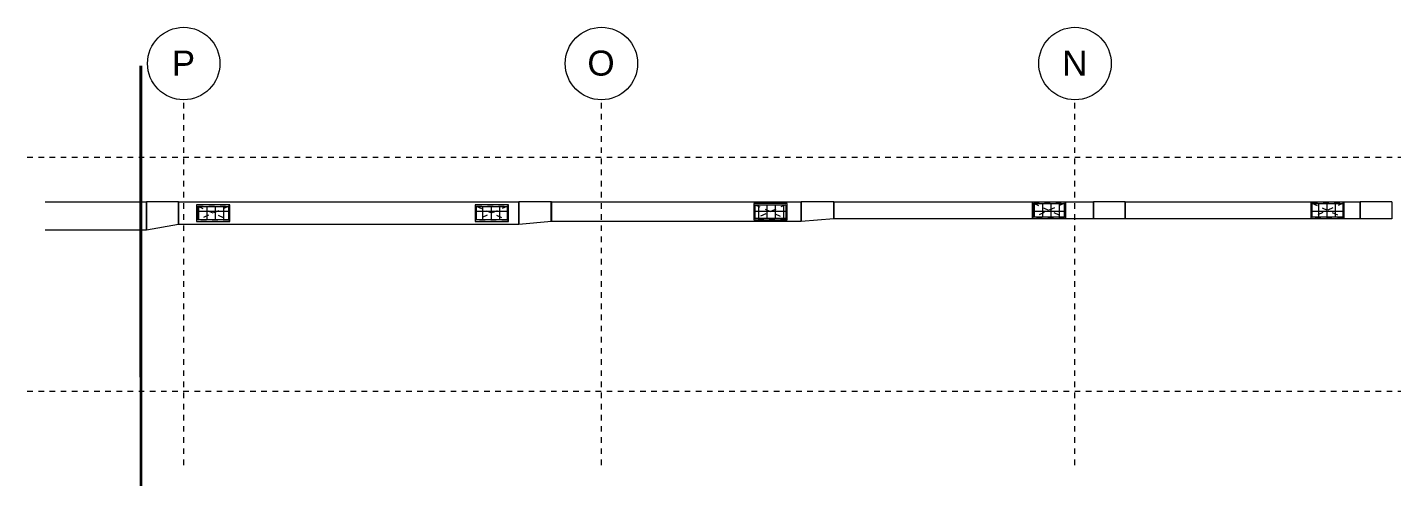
# Model space of a CAD drawing. Header units: metres. Extents: x 63 to 378, y -27 to 78.
# Drawn here: x 266.18 to 290.67, y -1.69 to 6.53 of the extents above; entities that cross this region are included whole.
import ezdxf

# ---------------------------------------------------------------- set-up
doc = ezdxf.new("R2010")
doc.units = ezdxf.units.M
for name, pattern in [('Centre', [0.03175, 0.00635, -0.004763, 0.015875, -0.004763]), ('Grid Line', [0.022225, 0.0127, -0.003175, 0.003175, -0.003175]), ('HIDDEN JT', [0.0016, 0.001, -0.0006]), ('IMPORT-CENTER _5_', [0.7, 0.3, -0.2, 0, -0.2]), ('IMPORT-DASHED2 _4_', [9.525, 6.35, -3.175])]:
    doc.linetypes.add(name, pattern=pattern)
for name, color, linetype, lineweight, true_color in [('A-columnas', 7, 'Continuous', 9, 0xff7fff), ('AREA CIRCULACION', 7, 'Continuous', 9, 0xcccccc), ('AREA PARQUEO', 7, 'Continuous', 9, 0xcccccc), ('Cuadricula', 7, 'Continuous', 18, 0xcccccc), ('EJE-ESTRUCTURA', 7, 'IMPORT-CENTER _5_', 9, 0xcccccc), ('Estructura', 7, 'Continuous', 35, 0xff7fff), ('F-1', 7, 'Continuous', 9, 0xcccccc), ('F-2', 7, 'Continuous', 9, 0xcccccc), ('JCA_COTAS', 7, 'Continuous', 9, 0xcccccc), ('LINEA-1', 7, 'Continuous', 9, 0xcccccc), ('M-HVAC-CDFF', 8, 'Continuous', 18, 0x414141), ('Muro', 7, 'Continuous', 35, 0x656565), ('perfil', 7, 'Continuous', 9, 0xcccccc), ('PROYECCION', 7, 'IMPORT-DASHED2 _4_', 9, 0xcccccc), ('SEC LON-18 04 24_dwg', 7, 'Continuous', 9, 0x767676)]:
    doc.layers.add(name, color=color, linetype=linetype, lineweight=lineweight, true_color=true_color)
for name, color, linetype, lineweight in [('A-DETL', 7, 'HIDDEN JT', 9), ('A-FLOR-LEVL', 7, 'Continuous', 9), ('M-HVAC-DUCT', 7, 'Continuous', 18), ('S-GRID', 7, 'Continuous', 9), ('S-GRID-IDEN', 7, 'Continuous', 9)]:
    doc.layers.add(name, color=color, linetype=linetype, lineweight=lineweight)
doc.styles.add('Arial_2', font='arial.ttf', dxfattribs={"height": 0.45})
pattern_1 = [(0, (-55.042, 4.13), (0, 0.15), []), (90, (-55.042, 4.13), (-0.15, 9e-18), [])]

# ---------------------------------------------------------------- blocks, each defined once
blk = doc.blocks.new('M_Rectangular Transition - Angle - 15 LAM-2740725-SEC 4')
at = {"layer": 'M-HVAC-DUCT', "color": 5, "true_color": 0x0000ff}
for p, q in [((-49.817, 3.398), (-50.386, 3.398)), ((-50.386, 3.093), (-50.386, 3.398)), ((-49.817, 3.398), (-49.817, 3.093)), ((-49.817, 3.093), (-50.386, 3.093))]:
    blk.add_line(p, q, dxfattribs=at)
blk = doc.blocks.new('M_Rectangular Transition - Angle - 15 LAM-2740726-SEC 4')
at = {"layer": 'M-HVAC-DUCT', "color": 5, "true_color": 0x0000ff}
for p, q in [((-54.599, 3.398), (-55.168, 3.398)), ((-55.168, 3.093), (-55.168, 3.398)), ((-54.599, 3.398), (-54.599, 3.093)), ((-54.599, 3.093), (-55.168, 3.093))]:
    blk.add_line(p, q, dxfattribs=at)
blk = doc.blocks.new('M_Rectangular Transition - Angle - 5 LAM-2740737-SEC 4')
at = {"layer": 'M-HVAC-DUCT', "color": 5, "true_color": 0x0000ff}
for p, q in [((-59.833, 3.398), (-60.414, 3.398)), ((-60.414, 3.043), (-60.414, 3.398)), ((-59.833, 3.398), (-59.833, 3.093)), ((-59.833, 3.093), (-60.414, 3.043))]:
    blk.add_line(p, q, dxfattribs=at)
blk = doc.blocks.new('M_Rectangular Transition - Angle - 5 LAM-2740738-SEC 4')
at = {"layer": 'M-HVAC-DUCT', "color": 5, "true_color": 0x0000ff}
for p, q in [((-64.901, 3.398), (-65.482, 3.398)), ((-65.482, 2.992), (-65.482, 3.398)), ((-64.901, 3.398), (-64.901, 3.043)), ((-64.901, 3.043), (-65.482, 2.992))]:
    blk.add_line(p, q, dxfattribs=at)
blk = doc.blocks.new('M_Rectangular Transition - Angle - 10 LAMINA-2740711-SEC 4')
at = {"layer": 'M-HVAC-DUCT', "color": 5, "true_color": 0x0000ff}
for p, q in [((-71.591, 3.398), (-72.167, 3.398)), ((-72.167, 2.89), (-72.167, 3.398)), ((-71.591, 3.398), (-71.591, 2.992)), ((-71.591, 2.992), (-72.167, 2.89))]:
    blk.add_line(p, q, dxfattribs=at)
blk = doc.blocks.new('SEC LON-18 04 24_dwg__ArchTick-2117412-SEC 4')
at = {"layer": 'AREA CIRCULACION', "color": 7, "true_color": 0xeeeeee}
blk.add_line((-72.272, 1.071), (-72.272, 0.946), dxfattribs=at)
blk = doc.blocks.new('SEC LON-18 04 24_dwg_ae-15-2117413-SEC 4')
at = {"layer": 'F-2', "color": 7, "true_color": 0xeeeeee}
for p, q in [((-72.272, 5.836), (-72.272, 5.707)), ((-72.272, 5.295), (-72.272, 5.357)), ((-72.272, 4.627), (-72.272, 4.8)), ((-72.272, 3.848), (-72.272, 3.961))]:
    blk.add_line(p, q, dxfattribs=at)
at = {"layer": 'F-2', "color": 7, "true_color": 0xeeeeee, "flags": 128}
for points in [[(-72.272, 5.253), (-72.272, 5.412), (-72.272, 5.775), (-72.272, 5.797), (-72.272, 5.836)], [(-72.272, 5.707), (-72.272, 5.616), (-72.272, 5.639), (-72.272, 5.593), (-72.272, 5.503), (-72.272, 5.571)], [(-72.272, 5.571), (-72.272, 5.367), (-72.272, 5.299), (-72.272, 4.981), (-72.272, 4.8), (-72.272, 4.822), (-72.272, 4.596), (-72.272, 4.46), (-72.272, 4.392)], [(-72.272, 5.357), (-72.272, 5.388), (-72.272, 5.373), (-72.272, 5.481), (-72.272, 5.466), (-72.272, 5.45), (-72.272, 5.435), (-72.272, 5.357), (-72.272, 5.295), (-72.272, 5.326), (-72.272, 5.202), (-72.272, 5.171), (-72.272, 5.155), (-72.272, 5.202), (-72.272, 5.311), (-72.272, 5.249), (-72.272, 5.171)], [(-72.272, 5.311), (-72.272, 5.28), (-72.272, 5.357), (-72.272, 5.388), (-72.272, 5.295)], [(-72.272, 4.876), (-72.272, 4.798), (-72.272, 4.69), (-72.272, 4.628), (-72.272, 4.503), (-72.272, 4.519), (-72.272, 4.705), (-72.272, 4.628), (-72.272, 4.612), (-72.272, 4.783), (-72.272, 4.923), (-72.272, 4.985), (-72.272, 4.86), (-72.272, 4.985), (-72.272, 5.155), (-72.272, 5.217), (-72.272, 5.202), (-72.272, 5.311)], [(-72.272, 5.14), (-72.272, 5.186), (-72.272, 5.233), (-72.272, 5.295)], [(-72.272, 5.28), (-72.272, 5.217), (-72.272, 5.171), (-72.272, 5.109), (-72.272, 5.078), (-72.272, 4.969)], [(-72.272, 5.072), (-72.272, 5.027), (-72.272, 4.913), (-72.272, 4.936), (-72.272, 5.095), (-72.272, 5.185), (-72.272, 5.072), (-72.272, 5.117), (-72.272, 5.253)], [(-72.272, 5.217), (-72.272, 5.171), (-72.272, 5.14)], [(-72.272, 4.954), (-72.272, 5.093), (-72.272, 5.186)], [(-72.272, 5.161), (-72.272, 5.071), (-72.272, 5.181)], [(-72.272, 1.29), (-72.272, 1.837), (-72.272, 2.02), (-72.272, 2.189), (-72.272, 2.372), (-72.272, 2.528), (-72.272, 2.75), (-72.272, 3.076), (-72.272, 3.232), (-72.272, 3.311), (-72.272, 3.337), (-72.272, 3.61), (-72.272, 3.636), (-72.272, 3.91), (-72.272, 4.223), (-72.272, 4.432), (-72.272, 4.575), (-72.272, 4.901), (-72.272, 5.173)], [(-72.272, 5.171), (-72.272, 5.124), (-72.272, 5.016)], [(-72.272, 5.072), (-72.272, 4.927), (-72.272, 4.81), (-72.272, 4.666), (-72.272, 4.484), (-72.272, 4.471), (-72.272, 4.549), (-72.272, 4.644), (-72.272, 4.797), (-72.272, 4.953), (-72.272, 5.084), (-72.272, 5.153)], [(-72.272, 4.959), (-72.272, 4.913), (-72.272, 4.891), (-72.272, 4.981), (-72.272, 5.004), (-72.272, 5.072)], [(-72.272, 5.072), (-72.272, 4.953), (-72.272, 4.901)], [(-72.272, 5.016), (-72.272, 4.907), (-72.272, 4.876)], [(-72.272, 4.8), (-72.272, 4.891), (-72.272, 4.913), (-72.272, 4.8), (-72.272, 4.709), (-72.272, 4.822), (-72.272, 5.004), (-72.272, 4.891), (-72.272, 4.959), (-72.272, 4.913), (-72.272, 4.822), (-72.272, 4.868), (-72.272, 4.959)], [(-72.272, 4.901), (-72.272, 4.94), (-72.272, 4.976)], [(-72.272, 4.041), (-72.272, 4.106), (-72.272, 4.171), (-72.272, 4.249), (-72.272, 4.406), (-72.272, 4.588), (-72.272, 4.81), (-72.272, 4.966)], [(-72.272, 4.936), (-72.272, 4.81), (-72.272, 4.653), (-72.272, 4.51), (-72.272, 4.314), (-72.272, 4.171), (-72.272, 4.08), (-72.272, 4.041)], [(-72.272, 4.917), (-72.272, 4.823), (-72.272, 4.719), (-72.272, 4.653), (-72.272, 4.64)], [(-72.272, 4.91), (-72.272, 4.745), (-72.272, 4.601), (-72.272, 4.432), (-72.272, 4.158), (-72.272, 3.858), (-72.272, 3.676), (-72.272, 3.558), (-72.272, 3.519), (-72.272, 3.545), (-72.272, 3.584), (-72.272, 3.715), (-72.272, 3.832), (-72.272, 3.884), (-72.272, 4.015), (-72.272, 4.171), (-72.272, 4.38), (-72.272, 4.523), (-72.272, 4.747)], [(-72.272, 4.902), (-72.272, 4.732), (-72.272, 4.627)], [(-72.272, 3.961), (-72.272, 4.006), (-72.272, 4.097), (-72.272, 4.188), (-72.272, 4.256), (-72.272, 4.233), (-72.272, 4.12), (-72.272, 4.165), (-72.272, 4.21), (-72.272, 4.165), (-72.272, 4.074), (-72.272, 4.052), (-72.272, 4.12), (-72.272, 4.346), (-72.272, 4.46), (-72.272, 4.528), (-72.272, 4.754), (-72.272, 4.8)], [(-72.272, 4.8), (-72.272, 4.666), (-72.272, 4.653), (-72.272, 4.445), (-72.272, 4.262), (-72.272, 4.041), (-72.272, 3.832), (-72.272, 3.663), (-72.272, 3.584), (-72.272, 3.35)], [(-72.272, 4.64), (-72.272, 4.666), (-72.272, 4.732), (-72.272, 4.764)], [(-72.272, 4.392), (-72.272, 4.46), (-72.272, 4.641), (-72.272, 4.664), (-72.272, 4.528), (-72.272, 4.392), (-72.272, 4.346), (-72.272, 4.278), (-72.272, 4.165), (-72.272, 3.916), (-72.272, 3.802), (-72.272, 3.711), (-72.272, 3.848), (-72.272, 3.779)], [(-72.272, 3.962), (-72.272, 4.028), (-72.272, 4.239)], [(-72.272, 4.226), (-72.272, 4.067), (-72.272, 3.923), (-72.272, 3.858), (-72.272, 3.806), (-72.272, 3.767), (-72.272, 3.676), (-72.272, 3.689), (-72.272, 3.702), (-72.272, 3.741), (-72.272, 3.961)], [(-72.272, 4.159), (-72.272, 4.041), (-72.272, 3.962)], [(-72.272, 3.35), (-72.272, 3.428), (-72.272, 3.454), (-72.272, 3.545), (-72.272, 3.623), (-72.272, 3.715), (-72.272, 3.793), (-72.272, 3.923), (-72.272, 4.067), (-72.272, 4.13)], [(-72.272, 3.961), (-72.272, 3.819), (-72.272, 3.754), (-72.272, 3.741)], [(-72.272, 3.779), (-72.272, 3.711), (-72.272, 3.848), (-72.272, 3.734), (-72.272, 3.848)], [(-72.272, 1.29), (-72.272, 1.577), (-72.272, 1.707), (-72.272, 1.929), (-72.272, 2.476), (-72.272, 2.685), (-72.272, 2.972), (-72.272, 3.128), (-72.272, 3.206), (-72.272, 3.324), (-72.272, 3.584), (-72.272, 3.649), (-72.272, 3.689), (-72.272, 3.848)], [(-72.272, 3.741), (-72.272, 3.793), (-72.272, 3.848)]]:
    blk.add_lwpolyline(points, dxfattribs=at)
blk = doc.blocks.new('SEC LON-18 04 24_dwg_R21-2117409-SEC 4')
at = {"layer": 'F-1', "color": 7, "true_color": 0xeeeeee}
for p, q in [((-72.272, 2.125), (-72.272, 2.385)), ((-72.272, 2.105), (-72.272, 2.145)), ((-72.272, 2.077), (-72.272, 2.105)), ((-72.272, 2.105), (-72.272, 1.615)), ((-72.272, 2.073), (-72.272, 2.079)), ((-72.272, 2.078), (-72.272, 2.079)), ((-72.272, 2.035), (-72.272, 2.073)), ((-72.272, 2.055), (-72.272, 2.073)), ((-72.272, 1.595), (-72.272, 2.065)), ((-72.272, 2.04), (-72.272, 2.064)), ((-72.272, 2.055), (-72.272, 2.064)), ((-72.272, 2.045), (-72.272, 2.055)), ((-72.272, 2.048), (-72.272, 2.055)), ((-72.272, 1.783), (-72.272, 2.048)), ((-72.272, 1.754), (-72.272, 2.045)), ((-72.272, 2.04), (-72.272, 1.661)), ((-72.272, 2.035), (-72.272, 1.646)), ((-72.272, 1.772), (-72.272, 1.785)), ((-72.272, 1.785), (-72.272, 1.785)), ((-72.272, 1.605), (-72.272, 1.785)), ((-72.272, 1.785), (-72.272, 1.625)), ((-72.272, 1.779), (-72.272, 1.785)), ((-72.272, 1.735), (-72.272, 1.785)), ((-72.272, 1.785), (-72.272, 1.745)), ((-72.272, 1.782), (-72.272, 1.627)), ((-72.272, 1.76), (-72.272, 1.779)), ((-72.272, 1.776), (-72.272, 1.627)), ((-72.272, 1.773), (-72.272, 1.764)), ((-72.272, 1.594), (-72.272, 1.77)), ((-72.272, 1.765), (-72.272, 1.755)), ((-72.272, 1.761), (-72.272, 1.764)), ((-72.272, 1.627), (-72.272, 1.761)), ((-72.272, 1.732), (-72.272, 1.754)), ((-72.272, 1.719), (-72.272, 1.747)), ((-72.272, 1.652), (-72.272, 1.732)), ((-72.272, 1.055), (-72.272, 1.725)), ((-72.272, 1.716), (-72.272, 1.721)), ((-72.272, 1.693), (-72.272, 1.716)), ((-72.272, 1.615), (-72.272, 1.695)), ((-72.272, 1.655), (-72.272, 1.693)), ((-72.272, 1.655), (-72.272, 1.677)), ((-72.272, 1.625), (-72.272, 1.661)), ((-72.272, 1.635), (-72.272, 1.656)), ((-72.272, 1.625), (-72.272, 1.655)), ((-72.272, 1.655), (-72.272, 1.525)), ((-72.272, 1.625), (-72.272, 1.652)), ((-72.272, 1.625), (-72.272, 1.646)), ((-72.272, 1.625), (-72.272, 1.625)), ((-72.272, 1.598), (-72.272, 1.615)), ((-72.272, 1.065), (-72.272, 1.615)), ((-72.272, 1.615), (-72.272, 1.615)), ((-72.272, 1.515), (-72.272, 1.615)), ((-72.272, 1.59), (-72.272, 1.599)), ((-72.272, 1.325), (-72.272, 1.595)), ((-72.272, 1.499), (-72.272, 1.529)), ((-72.272, 1.485), (-72.272, 1.525)), ((-72.272, 1.525), (-72.272, 1.405)), ((-72.272, 1.465), (-72.272, 1.325)), ((-72.272, 1.355), (-72.272, 1.416)), ((-72.272, 1.405), (-72.272, 1.365)), ((-72.272, 1.355), (-72.272, 1.405)), ((-72.272, 1.325), (-72.272, 1.391)), ((-72.272, 1.025), (-72.272, 1.375)), ((-72.272, 1.025), (-72.272, 1.322)), ((-72.272, 0.727), (-72.272, 1.322)), ((-72.272, 1.025), (-72.272, 1.322)), ((-72.272, 0.727), (-72.272, 1.322)), ((-72.272, 1.024), (-72.272, 1.315)), ((-72.272, 1.265), (-72.272, 1.295)), ((-72.272, 1.025), (-72.272, 1.265)), ((-72.272, 1.265), (-72.272, 1.265)), ((-72.272, 1.265), (-72.272, 1.23)), ((-72.272, 1.205), (-72.272, 1.23)), ((-72.272, 0.844), (-72.272, 1.205)), ((-72.272, 1.165), (-72.272, 1.205)), ((-72.272, 0.844), (-72.272, 1.205)), ((-72.272, 1.145), (-72.272, 1.165)), ((-72.272, 0.925), (-72.272, 1.125)), ((-72.272, 0.925), (-72.272, 1.125)), ((-72.272, 1.055), (-72.272, 1.055)), ((-72.272, 0.727), (-72.272, 1.025)), ((-72.272, 1.025), (-72.272, 0.965)), ((-72.272, 0.727), (-72.272, 1.025)), ((-72.272, 0.988), (-72.272, 1.015)), ((-72.272, 1.015), (-72.272, 0.925)), ((-72.272, 0.958), (-72.272, 0.988)), ((-72.272, 0.905), (-72.272, 0.965)), ((-72.272, 0.925), (-72.272, 0.958)), ((-72.272, 0.925), (-72.272, 0.925))]:
    blk.add_line(p, q, dxfattribs=at)
at = {"layer": 'F-1', "color": 7, "true_color": 0xeeeeee, "flags": 128}
for points in [[(-72.272, 1.745), (-72.272, 2.075), (-72.272, 2.125)], [(-72.272, 2.105), (-72.272, 2.075), (-72.272, 2.055), (-72.272, 2.075), (-72.272, 2.065)], [(-72.272, 2.075), (-72.272, 2.065), (-72.272, 1.725), (-72.272, 1.677)], [(-72.272, 1.725), (-72.272, 2.055), (-72.272, 2.075)], [(-72.272, 2.073), (-72.272, 1.725), (-72.272, 1.735)], [(-72.272, 1.705), (-72.272, 1.725), (-72.272, 2.045), (-72.272, 2.065)], [(-72.272, 1.76), (-72.272, 1.655), (-72.272, 1.625), (-72.272, 1.593)], [(-72.272, 1.55), (-72.272, 1.745), (-72.272, 1.735), (-72.272, 1.685), (-72.272, 1.529)], [(-72.272, 1.735), (-72.272, 1.705), (-72.272, 1.555), (-72.272, 1.325), (-72.272, 1.355)], [(-72.272, 1.656), (-72.272, 1.695), (-72.272, 1.725)], [(-72.272, 1.635), (-72.272, 1.525), (-72.272, 1.395), (-72.272, 1.365)], [(-72.272, 1.599), (-72.272, 1.605), (-72.272, 1.625)], [(-72.272, 1.598), (-72.272, 1.595), (-72.272, 1.525), (-72.272, 1.405)], [(-72.272, 1.499), (-72.272, 1.485), (-72.272, 1.355)], [(-72.272, 1.355), (-72.272, 1.355), (-72.272, 1.325)], [(-72.272, 1.325), (-72.272, 1.325), (-72.272, 1.265), (-72.272, 1.125)], [(-72.272, 1.325), (-72.272, 1.325), (-72.272, 1.305), (-72.272, 1.295)], [(-72.272, 1.145), (-72.272, 1.115), (-72.272, 1.015)], [(-72.272, 0.925), (-72.272, 1.025), (-72.272, 1.055), (-72.272, 1.145)], [(-72.272, 1.015), (-72.272, 1.035), (-72.272, 1.015), (-72.272, 1.035), (-72.272, 1.045), (-72.272, 1.075), (-72.272, 1.135), (-72.272, 1.075)], [(-72.272, 1.045), (-72.272, 0.965), (-72.272, 1.005), (-72.272, 1.075)], [(-72.272, 1.045), (-72.272, 1.015), (-72.272, 0.925)], [(-72.272, 0.895), (-72.272, 0.925), (-72.272, 1.025)], [(-72.272, 1.025), (-72.272, 1.025), (-72.272, 0.895), (-72.272, 0.895)]]:
    blk.add_lwpolyline(points, dxfattribs=at)
blk = doc.blocks.new('SEC LON-18 04 24_dwg_R21-2117408-SEC 4')
at = {"layer": 'F-1', "color": 7, "true_color": 0xeeeeee}
for p, q in [((-72.272, 2.146), (-72.272, 2.406)), ((-72.272, 2.166), (-72.272, 2.126)), ((-72.272, 2.126), (-72.272, 2.097)), ((-72.272, 2.126), (-72.272, 1.636)), ((-72.272, 2.1), (-72.272, 2.094)), ((-72.272, 2.1), (-72.272, 2.099)), ((-72.272, 2.094), (-72.272, 2.056)), ((-72.272, 2.076), (-72.272, 2.094)), ((-72.272, 2.086), (-72.272, 1.616)), ((-72.272, 2.085), (-72.272, 2.061)), ((-72.272, 2.076), (-72.272, 2.085)), ((-72.272, 2.076), (-72.272, 2.066)), ((-72.272, 2.076), (-72.272, 2.069)), ((-72.272, 1.804), (-72.272, 2.069)), ((-72.272, 1.775), (-72.272, 2.066)), ((-72.272, 2.061), (-72.272, 1.682)), ((-72.272, 2.056), (-72.272, 1.667)), ((-72.272, 1.806), (-72.272, 1.793)), ((-72.272, 1.806), (-72.272, 1.806)), ((-72.272, 1.626), (-72.272, 1.806)), ((-72.272, 1.806), (-72.272, 1.646)), ((-72.272, 1.8), (-72.272, 1.806)), ((-72.272, 1.756), (-72.272, 1.806)), ((-72.272, 1.806), (-72.272, 1.766)), ((-72.272, 1.803), (-72.272, 1.647)), ((-72.272, 1.8), (-72.272, 1.781)), ((-72.272, 1.797), (-72.272, 1.647)), ((-72.272, 1.794), (-72.272, 1.785)), ((-72.272, 1.615), (-72.272, 1.791)), ((-72.272, 1.786), (-72.272, 1.776)), ((-72.272, 1.785), (-72.272, 1.781)), ((-72.272, 1.647), (-72.272, 1.781)), ((-72.272, 1.775), (-72.272, 1.753)), ((-72.272, 1.74), (-72.272, 1.768)), ((-72.272, 1.673), (-72.272, 1.753)), ((-72.272, 1.746), (-72.272, 1.076)), ((-72.272, 1.737), (-72.272, 1.742)), ((-72.272, 1.737), (-72.272, 1.714)), ((-72.272, 1.636), (-72.272, 1.716)), ((-72.272, 1.676), (-72.272, 1.714)), ((-72.272, 1.698), (-72.272, 1.676)), ((-72.272, 1.682), (-72.272, 1.646)), ((-72.272, 1.677), (-72.272, 1.656)), ((-72.272, 1.676), (-72.272, 1.646)), ((-72.272, 1.676), (-72.272, 1.546)), ((-72.272, 1.673), (-72.272, 1.646)), ((-72.272, 1.667), (-72.272, 1.646)), ((-72.272, 1.646), (-72.272, 1.646)), ((-72.272, 1.636), (-72.272, 1.619)), ((-72.272, 1.636), (-72.272, 1.086)), ((-72.272, 1.636), (-72.272, 1.636)), ((-72.272, 1.536), (-72.272, 1.636)), ((-72.272, 1.62), (-72.272, 1.611)), ((-72.272, 1.346), (-72.272, 1.616)), ((-72.272, 1.55), (-72.272, 1.52)), ((-72.272, 1.506), (-72.272, 1.546)), ((-72.272, 1.546), (-72.272, 1.426)), ((-72.272, 1.486), (-72.272, 1.346)), ((-72.272, 1.437), (-72.272, 1.376)), ((-72.272, 1.426), (-72.272, 1.386)), ((-72.272, 1.376), (-72.272, 1.426)), ((-72.272, 1.412), (-72.272, 1.346)), ((-72.272, 1.396), (-72.272, 1.046)), ((-72.272, 1.343), (-72.272, 1.046)), ((-72.272, 1.343), (-72.272, 0.748)), ((-72.272, 1.343), (-72.272, 1.046)), ((-72.272, 1.343), (-72.272, 0.748)), ((-72.272, 1.336), (-72.272, 1.045)), ((-72.272, 1.316), (-72.272, 1.286)), ((-72.272, 1.286), (-72.272, 1.046)), ((-72.272, 1.286), (-72.272, 1.286)), ((-72.272, 1.286), (-72.272, 1.251)), ((-72.272, 1.251), (-72.272, 1.226)), ((-72.272, 1.226), (-72.272, 0.865)), ((-72.272, 1.186), (-72.272, 1.226)), ((-72.272, 1.226), (-72.272, 0.865)), ((-72.272, 1.186), (-72.272, 1.166)), ((-72.272, 1.146), (-72.272, 0.946)), ((-72.272, 1.146), (-72.272, 0.946)), ((-72.272, 1.076), (-72.272, 1.076)), ((-72.272, 1.046), (-72.272, 0.748)), ((-72.272, 1.046), (-72.272, 0.986)), ((-72.272, 1.046), (-72.272, 0.748)), ((-72.272, 1.009), (-72.272, 1.036)), ((-72.272, 1.036), (-72.272, 0.946)), ((-72.272, 1.009), (-72.272, 0.979)), ((-72.272, 0.986), (-72.272, 0.925)), ((-72.272, 0.946), (-72.272, 0.979)), ((-72.272, 0.946), (-72.272, 0.946))]:
    blk.add_line(p, q, dxfattribs=at)
at = {"layer": 'F-1', "color": 7, "true_color": 0xeeeeee, "flags": 128}
for points in [[(-72.272, 1.766), (-72.272, 2.096), (-72.272, 2.146)], [(-72.272, 2.126), (-72.272, 2.096), (-72.272, 2.076), (-72.272, 2.096), (-72.272, 2.086)], [(-72.272, 2.096), (-72.272, 2.086), (-72.272, 1.746), (-72.272, 1.698)], [(-72.272, 1.746), (-72.272, 2.076), (-72.272, 2.096)], [(-72.272, 2.094), (-72.272, 1.746), (-72.272, 1.756)], [(-72.272, 1.726), (-72.272, 1.746), (-72.272, 2.066), (-72.272, 2.086)], [(-72.272, 1.781), (-72.272, 1.676), (-72.272, 1.646), (-72.272, 1.614)], [(-72.272, 1.57), (-72.272, 1.766), (-72.272, 1.756), (-72.272, 1.706), (-72.272, 1.55)], [(-72.272, 1.756), (-72.272, 1.726), (-72.272, 1.576), (-72.272, 1.346), (-72.272, 1.376)], [(-72.272, 1.677), (-72.272, 1.716), (-72.272, 1.746)], [(-72.272, 1.656), (-72.272, 1.546), (-72.272, 1.416), (-72.272, 1.386)], [(-72.272, 1.62), (-72.272, 1.626), (-72.272, 1.646)], [(-72.272, 1.619), (-72.272, 1.616), (-72.272, 1.546), (-72.272, 1.426)], [(-72.272, 1.52), (-72.272, 1.506), (-72.272, 1.376)], [(-72.272, 1.376), (-72.272, 1.376), (-72.272, 1.346)], [(-72.272, 1.346), (-72.272, 1.346), (-72.272, 1.286), (-72.272, 1.146)], [(-72.272, 1.346), (-72.272, 1.346), (-72.272, 1.326), (-72.272, 1.316)], [(-72.272, 1.166), (-72.272, 1.136), (-72.272, 1.036)], [(-72.272, 0.946), (-72.272, 1.046), (-72.272, 1.076), (-72.272, 1.166)], [(-72.272, 1.036), (-72.272, 1.056), (-72.272, 1.036), (-72.272, 1.056), (-72.272, 1.066), (-72.272, 1.096), (-72.272, 1.156), (-72.272, 1.096)], [(-72.272, 1.066), (-72.272, 0.986), (-72.272, 1.026), (-72.272, 1.096)], [(-72.272, 1.066), (-72.272, 1.036), (-72.272, 0.946)], [(-72.272, 0.916), (-72.272, 0.946), (-72.272, 1.046)], [(-72.272, 1.046), (-72.272, 1.046), (-72.272, 0.916), (-72.272, 0.916)]]:
    blk.add_lwpolyline(points, dxfattribs=at)
blk = doc.blocks.new('SEC LON-18 04 24_dwg_CARRO16-2117414-SEC 4')
at = {"layer": 'F-1', "color": 7, "true_color": 0xeeeeee}
for p, q in [((-72.272, 1.336), (-72.272, 1.189)), ((-72.272, 0.901), (-72.272, 0.9))]:
    blk.add_line(p, q, dxfattribs=at)
at = {"layer": 'F-1', "color": 7, "true_color": 0xeeeeee, "flags": 128}
for points in [[(-72.272, 0.989), (-72.272, 1.044), (-72.272, 1.119), (-72.272, 1.202), (-72.272, 1.273), (-72.272, 1.302), (-72.272, 1.328), (-72.272, 1.386), (-72.272, 1.419), (-72.272, 1.421), (-72.272, 1.458), (-72.272, 1.499), (-72.272, 1.508), (-72.272, 1.516), (-72.272, 1.585), (-72.272, 1.678), (-72.272, 1.772), (-72.272, 1.857), (-72.272, 1.932), (-72.272, 1.947), (-72.272, 1.967), (-72.272, 1.972), (-72.272, 1.979), (-72.272, 1.98), (-72.272, 1.984), (-72.272, 1.984), (-72.272, 1.984), (-72.272, 1.98), (-72.272, 1.979), (-72.272, 1.972), (-72.272, 1.967), (-72.272, 1.947), (-72.272, 1.932), (-72.272, 1.857), (-72.272, 1.772), (-72.272, 1.678), (-72.272, 1.585), (-72.272, 1.516), (-72.272, 1.508), (-72.272, 1.499), (-72.272, 1.458), (-72.272, 1.421), (-72.272, 1.419), (-72.272, 1.386), (-72.272, 1.328), (-72.272, 1.302), (-72.272, 1.273), (-72.272, 1.202), (-72.272, 1.119), (-72.272, 1.044), (-72.272, 0.989)], [(-72.272, 1.534), (-72.272, 1.604), (-72.272, 1.676), (-72.272, 1.752), (-72.272, 1.821), (-72.272, 1.876), (-72.272, 1.901), (-72.272, 1.908), (-72.272, 1.92), (-72.272, 1.919), (-72.272, 1.922), (-72.272, 1.927), (-72.272, 1.928), (-72.272, 1.927), (-72.272, 1.922), (-72.272, 1.919), (-72.272, 1.92), (-72.272, 1.908), (-72.272, 1.901), (-72.272, 1.876), (-72.272, 1.821), (-72.272, 1.752), (-72.272, 1.676), (-72.272, 1.604), (-72.272, 1.534)], [(-72.272, 1.508), (-72.272, 1.501), (-72.272, 1.494), (-72.272, 1.506), (-72.272, 1.507), (-72.272, 1.514), (-72.272, 1.518), (-72.272, 1.525), (-72.272, 1.531), (-72.272, 1.531), (-72.272, 1.531), (-72.272, 1.525), (-72.272, 1.518), (-72.272, 1.514), (-72.272, 1.507), (-72.272, 1.506), (-72.272, 1.494), (-72.272, 1.501), (-72.272, 1.508)], [(-72.272, 1.514), (-72.272, 1.461), (-72.272, 1.401), (-72.272, 1.376)], [(-72.272, 1.514), (-72.272, 1.461), (-72.272, 1.401), (-72.272, 1.376)], [(-72.272, 1.499), (-72.272, 1.444), (-72.272, 1.391), (-72.272, 1.372), (-72.272, 1.374), (-72.272, 1.377), (-72.272, 1.377), (-72.272, 1.38), (-72.272, 1.377), (-72.272, 1.377), (-72.272, 1.374), (-72.272, 1.372), (-72.272, 1.391), (-72.272, 1.444), (-72.272, 1.499)], [(-72.272, 1.417), (-72.272, 1.378), (-72.272, 1.347), (-72.272, 1.33)], [(-72.272, 1.417), (-72.272, 1.378), (-72.272, 1.347), (-72.272, 1.33)], [(-72.272, 1.337), (-72.272, 1.337), (-72.272, 1.336), (-72.272, 1.336), (-72.272, 1.336), (-72.272, 1.336), (-72.272, 1.335), (-72.272, 1.335), (-72.272, 1.335), (-72.272, 1.336), (-72.272, 1.336), (-72.272, 1.337), (-72.272, 1.338), (-72.272, 1.339), (-72.272, 1.34), (-72.272, 1.342), (-72.272, 1.344), (-72.272, 1.346)], [(-72.272, 1.337), (-72.272, 1.337), (-72.272, 1.336), (-72.272, 1.336), (-72.272, 1.336), (-72.272, 1.336), (-72.272, 1.335), (-72.272, 1.335), (-72.272, 1.335), (-72.272, 1.336), (-72.272, 1.336), (-72.272, 1.337), (-72.272, 1.338), (-72.272, 1.339), (-72.272, 1.34), (-72.272, 1.342), (-72.272, 1.344), (-72.272, 1.346)], [(-72.272, 1.333), (-72.272, 1.335), (-72.272, 1.342), (-72.272, 1.337), (-72.272, 1.336), (-72.272, 1.189)], [(-72.272, 1.182), (-72.272, 1.203), (-72.272, 1.221), (-72.272, 1.236), (-72.272, 1.249), (-72.272, 1.26), (-72.272, 1.27), (-72.272, 1.278), (-72.272, 1.285), (-72.272, 1.291), (-72.272, 1.297), (-72.272, 1.303), (-72.272, 1.308), (-72.272, 1.312), (-72.272, 1.316), (-72.272, 1.32), (-72.272, 1.323), (-72.272, 1.326), (-72.272, 1.329), (-72.272, 1.331), (-72.272, 1.332), (-72.272, 1.334), (-72.272, 1.335), (-72.272, 1.336), (-72.272, 1.337), (-72.272, 1.337), (-72.272, 1.337), (-72.272, 1.337), (-72.272, 1.337), (-72.272, 1.337), (-72.272, 1.337), (-72.272, 1.337), (-72.272, 1.337), (-72.272, 1.337)], [(-72.272, 1.337), (-72.272, 1.337), (-72.272, 1.337), (-72.272, 1.337)], [(-72.272, 1.182), (-72.272, 1.203), (-72.272, 1.221), (-72.272, 1.236), (-72.272, 1.249), (-72.272, 1.26), (-72.272, 1.27), (-72.272, 1.278), (-72.272, 1.285), (-72.272, 1.291), (-72.272, 1.297), (-72.272, 1.303), (-72.272, 1.308), (-72.272, 1.312), (-72.272, 1.316), (-72.272, 1.32), (-72.272, 1.323), (-72.272, 1.326), (-72.272, 1.329), (-72.272, 1.331), (-72.272, 1.332), (-72.272, 1.334), (-72.272, 1.335), (-72.272, 1.336), (-72.272, 1.337), (-72.272, 1.337), (-72.272, 1.337), (-72.272, 1.337), (-72.272, 1.337), (-72.272, 1.337), (-72.272, 1.337), (-72.272, 1.337), (-72.272, 1.337), (-72.272, 1.337)], [(-72.272, 1.337), (-72.272, 1.337), (-72.272, 1.337), (-72.272, 1.337)], [(-72.272, 1.327), (-72.272, 1.266), (-72.272, 1.215), (-72.272, 1.186)], [(-72.272, 1.327), (-72.272, 1.266), (-72.272, 1.215), (-72.272, 1.186)], [(-72.272, 1.325), (-72.272, 1.298), (-72.272, 1.287), (-72.272, 1.281)], [(-72.272, 1.32), (-72.272, 1.298), (-72.272, 1.287), (-72.272, 1.281)], [(-72.272, 1.288), (-72.272, 1.23), (-72.272, 1.187), (-72.272, 1.172)], [(-72.272, 1.288), (-72.272, 1.23), (-72.272, 1.187), (-72.272, 1.172)], [(-72.272, 1.192), (-72.272, 1.19), (-72.272, 1.189), (-72.272, 1.19), (-72.272, 1.194)], [(-72.272, 1.159), (-72.272, 1.166), (-72.272, 1.171), (-72.272, 1.176), (-72.272, 1.179), (-72.272, 1.181), (-72.272, 1.183), (-72.272, 1.185), (-72.272, 1.186), (-72.272, 1.187), (-72.272, 1.187), (-72.272, 1.188), (-72.272, 1.188), (-72.272, 1.189), (-72.272, 1.189)], [(-72.272, 1.189), (-72.272, 1.188), (-72.272, 1.188), (-72.272, 1.188), (-72.272, 1.187), (-72.272, 1.187), (-72.272, 1.186), (-72.272, 1.185), (-72.272, 1.185), (-72.272, 1.184)], [(-72.272, 1.159), (-72.272, 1.166), (-72.272, 1.171), (-72.272, 1.176), (-72.272, 1.179), (-72.272, 1.181), (-72.272, 1.183), (-72.272, 1.185), (-72.272, 1.186), (-72.272, 1.187), (-72.272, 1.187), (-72.272, 1.188), (-72.272, 1.188), (-72.272, 1.189), (-72.272, 1.189)], [(-72.272, 1.189), (-72.272, 1.188), (-72.272, 1.188), (-72.272, 1.188), (-72.272, 1.187), (-72.272, 1.187), (-72.272, 1.186), (-72.272, 1.185), (-72.272, 1.185), (-72.272, 1.184)], [(-72.272, 1.185), (-72.272, 1.141), (-72.272, 1.064), (-72.272, 1.009), (-72.272, 0.943), (-72.272, 0.913), (-72.272, 0.904), (-72.272, 0.903), (-72.272, 0.901)], [(-72.272, 0.9), (-72.272, 0.903), (-72.272, 0.904), (-72.272, 0.913), (-72.272, 0.943), (-72.272, 1.009), (-72.272, 1.064), (-72.272, 1.141), (-72.272, 1.185)], [(-72.272, 0.917), (-72.272, 0.989), (-72.272, 1.046), (-72.272, 1.052), (-72.272, 1.055), (-72.272, 1.027), (-72.272, 0.954), (-72.272, 0.906)], [(-72.272, 0.917), (-72.272, 0.989), (-72.272, 1.046), (-72.272, 1.052), (-72.272, 1.055), (-72.272, 1.027), (-72.272, 0.954), (-72.272, 0.906)], [(-72.272, 1.048), (-72.272, 0.959), (-72.272, 0.827), (-72.272, 0.732), (-72.272, 0.684), (-72.272, 0.653), (-72.272, 0.659), (-72.272, 0.673), (-72.272, 0.703), (-72.272, 0.787), (-72.272, 0.849), (-72.272, 0.904)], [(-72.272, 1.048), (-72.272, 0.959), (-72.272, 0.827), (-72.272, 0.732), (-72.272, 0.684), (-72.272, 0.653), (-72.272, 0.659), (-72.272, 0.673), (-72.272, 0.703), (-72.272, 0.787), (-72.272, 0.849), (-72.272, 0.904)], [(-72.272, 0.947), (-72.272, 0.986), (-72.272, 1.029), (-72.272, 1.026), (-72.272, 1.027), (-72.272, 1.024), (-72.272, 0.967), (-72.272, 0.941), (-72.272, 0.94), (-72.272, 0.939), (-72.272, 0.945)], [(-72.272, 0.947), (-72.272, 0.986), (-72.272, 1.029), (-72.272, 1.026), (-72.272, 1.027), (-72.272, 1.024), (-72.272, 0.967), (-72.272, 0.941), (-72.272, 0.94), (-72.272, 0.939), (-72.272, 0.945)], [(-72.272, 0.866), (-72.272, 0.874), (-72.272, 0.898), (-72.272, 0.903)], [(-72.272, 0.866), (-72.272, 0.874), (-72.272, 0.898), (-72.272, 0.903)], [(-72.272, 0.901), (-72.272, 0.854), (-72.272, 0.816)], [(-72.272, 0.901), (-72.272, 0.854), (-72.272, 0.816)], [(-72.272, 0.868), (-72.272, 0.853), (-72.272, 0.851), (-72.272, 0.854), (-72.272, 0.851)], [(-72.272, 0.868), (-72.272, 0.853), (-72.272, 0.851), (-72.272, 0.854), (-72.272, 0.851)], [(-72.272, 0.813), (-72.272, 0.813), (-72.272, 0.816), (-72.272, 0.815), (-72.272, 0.816), (-72.272, 0.813), (-72.272, 0.813)]]:
    blk.add_lwpolyline(points, dxfattribs=at)
blk.add_lwpolyline([(-72.272, 1.905), (-72.272, 1.904), (-72.272, 1.897), (-72.272, 1.89), (-72.272, 1.882), (-72.272, 1.869), (-72.272, 1.814), (-72.272, 1.705), (-72.272, 1.588), (-72.272, 1.534), (-72.272, 1.54), (-72.272, 1.551), (-72.272, 1.561), (-72.272, 1.561), (-72.272, 1.563), (-72.272, 1.561), (-72.272, 1.561), (-72.272, 1.551), (-72.272, 1.54), (-72.272, 1.534), (-72.272, 1.588), (-72.272, 1.705), (-72.272, 1.814), (-72.272, 1.869), (-72.272, 1.882), (-72.272, 1.89), (-72.272, 1.897), (-72.272, 1.904)], close=True, dxfattribs=at)
blk = doc.blocks.new('SEC LON-18 04 24_dwg-2117407-SEC 4')
at = {"color": 7, "lineweight": 9, "true_color": 0xefefef, "flags": 128}
for points in [[(-72.272, 1.982), (-72.272, 1.976), (-72.272, 1.97), (-72.272, 1.948), (-72.272, 1.941), (-72.272, 1.932), (-72.272, 1.943), (-72.272, 1.975), (-72.272, 2.006), (-72.272, 2.047), (-72.272, 2.052), (-72.272, 2.115), (-72.272, 2.274), (-72.272, 2.417), (-72.272, 2.421), (-72.272, 2.46), (-72.272, 2.515), (-72.272, 2.536), (-72.272, 2.54), (-72.272, 2.536), (-72.272, 2.562), (-72.272, 2.573), (-72.272, 2.593), (-72.272, 2.593), (-72.272, 2.596), (-72.272, 2.649), (-72.272, 2.66), (-72.272, 2.713), (-72.272, 2.742), (-72.272, 2.763), (-72.272, 2.758), (-72.272, 2.721), (-72.272, 2.648), (-72.272, 2.614), (-72.272, 2.587), (-72.272, 2.569), (-72.272, 2.576), (-72.272, 2.428), (-72.272, 2.218), (-72.272, 2.071), (-72.272, 2.016), (-72.272, 1.913), (-72.272, 1.835), (-72.272, 1.77), (-72.272, 1.446), (-72.272, 1.046), (-72.272, 1.044), (-72.272, 1.009)], [(-72.272, 1.009), (-72.272, 1.021), (-72.272, 1.054), (-72.272, 1.058), (-72.272, 1.205), (-72.272, 1.542), (-72.272, 1.793), (-72.272, 1.824), (-72.272, 1.896), (-72.272, 1.99), (-72.272, 2.071), (-72.272, 2.347), (-72.272, 2.448), (-72.272, 2.508), (-72.272, 2.535), (-72.272, 2.573), (-72.272, 2.63), (-72.272, 2.714), (-72.272, 2.745), (-72.272, 2.754), (-72.272, 2.742), (-72.272, 2.693), (-72.272, 2.627), (-72.272, 2.57), (-72.272, 2.515), (-72.272, 2.492), (-72.272, 2.455), (-72.272, 2.4), (-72.272, 2.341), (-72.272, 2.115), (-72.272, 1.867), (-72.272, 1.856), (-72.272, 1.777), (-72.272, 1.702), (-72.272, 1.682), (-72.272, 1.711), (-72.272, 1.771), (-72.272, 1.745), (-72.272, 1.763), (-72.272, 1.836), (-72.272, 2.202), (-72.272, 1.856), (-72.272, 1.506), (-72.272, 1.091), (-72.272, 1.056), (-72.272, 1.031), (-72.272, 1.009)], [(-72.272, 1.009), (-72.272, 1.031), (-72.272, 1.069), (-72.272, 1.091), (-72.272, 1.099), (-72.272, 1.743), (-72.272, 1.768), (-72.272, 2.03), (-72.272, 1.995), (-72.272, 2.004), (-72.272, 2.005), (-72.272, 1.998), (-72.272, 1.992), (-72.272, 1.988), (-72.272, 1.987), (-72.272, 1.982)], [(-72.272, 1.009), (-72.272, 1.04), (-72.272, 1.04), (-72.272, 1.3), (-72.272, 1.716), (-72.272, 1.064), (-72.272, 1.056), (-72.272, 1.027), (-72.272, 1.009)]]:
    blk.add_lwpolyline(points, dxfattribs=at)
at = {"layer": 'A-columnas', "color": 7, "true_color": 0xffd4ff, "flags": 128}
for points in [[(-72.272, 5.668), (-72.272, 5.668), (-72.272, 5.836)], [(-72.272, 5.836), (-72.272, 5.668), (-72.272, 5.668)]]:
    blk.add_lwpolyline(points, dxfattribs=at)
at = {"layer": 'AREA CIRCULACION', "color": 21, "true_color": 0xffaaaa}
for p, q in [((-72.272, 5.836), (-72.272, 0.821)), ((-72.272, 0.821), (-72.272, 5.836))]:
    blk.add_line(p, q, dxfattribs=at)
at = {"layer": 'AREA PARQUEO', "color": 7, "true_color": 0xeeeeee}
blk.add_line((-72.272, 1.009), (-72.272, 1.009), dxfattribs=at)
at = {"layer": 'AREA PARQUEO', "color": 7, "true_color": 0xeeeeee, "flags": 128}
blk.add_lwpolyline([(-72.272, 1.009), (-72.272, 5.27), (-72.272, 5.38), (-72.272, 5.491), (-72.272, 5.836)], dxfattribs=at)
at = {"layer": 'Cuadricula', "color": 7, "true_color": 0xeeeeee}
for p, q in [((-72.272, -1.491), (-72.272, 1.509)), ((-72.272, -1.491), (-72.272, 1.509)), ((-72.272, -1.491), (-72.272, 1.509)), ((-72.272, -1.491), (-72.272, 1.509)), ((-72.272, -1.491), (-72.272, 1.509)), ((-72.272, -1.492), (-72.272, 1.508)), ((-72.272, -1.492), (-72.272, 1.508)), ((-72.272, -1.492), (-72.272, 1.508)), ((-72.272, -1.492), (-72.272, 1.508)), ((-72.272, -1.492), (-72.272, 1.508)), ((-72.272, -1.492), (-72.272, 1.508)), ((-72.272, -1.492), (-72.272, 1.508)), ((-72.272, -1.492), (-72.272, 1.508))]:
    blk.add_line(p, q, dxfattribs=at)
at = {"layer": 'EJE-ESTRUCTURA', "color": 7, "true_color": 0xeeeeee}
for p, q in [((-72.272, -1.695), (-72.272, 5.836)), ((-72.272, -1.695), (-72.272, 5.836)), ((-72.272, -1.695), (-72.272, 5.836)), ((-72.272, -1.695), (-72.272, 5.836)), ((-72.272, -1.695), (-72.272, 5.836)), ((-72.272, -1.238), (-72.272, 5.836)), ((-72.272, -1.238), (-72.272, 5.836)), ((-72.272, 3.408), (-72.272, 5.836)), ((-72.272, -1.248), (-72.272, 5.836)), ((-72.272, -1.238), (-72.272, 2.88))]:
    blk.add_line(p, q, dxfattribs=at)
at = {"layer": 'Estructura', "color": 7, "true_color": 0xffd4ff, "flags": 128}
blk.add_lwpolyline([(-72.272, 1.009), (-72.272, 1.009), (-72.272, 0.747), (-72.272, 0.746), (-72.272, 0.825)], dxfattribs=at)
at = {"layer": 'F-2', "color": 7, "true_color": 0xeeeeee, "flags": 128}
blk.add_lwpolyline([(-72.272, 5.668), (-72.272, 5.668), (-72.272, 0.592), (-72.272, 0.455)], close=True, dxfattribs=at)
at = {"layer": 'JCA_COTAS', "color": 7, "true_color": 0xeeeeee}
for p, q in [((-72.272, 0.746), (-72.272, 0.746)), ((-72.272, 0.439), (-72.272, 0.439))]:
    blk.add_line(p, q, dxfattribs=at)
at = {"layer": 'LINEA-1', "color": 7, "true_color": 0xeeeeee}
for p, q in [((-72.272, 5.836), (-72.272, 1.009)), ((-72.272, 1.009), (-72.272, 5.836))]:
    blk.add_line(p, q, dxfattribs=at)
at = {"layer": 'Muro', "color": 9, "true_color": 0xcbcbcb, "flags": 128}
for points in [[(-72.272, 5.836), (-72.272, 1.009), (-72.272, 1.013), (-72.272, 5.836)], [(-72.272, 5.836), (-72.272, 0.438), (-72.272, 0.422), (-72.272, 0.27)], [(-72.272, 1.009), (-72.272, 1.009), (-72.272, 1.009), (-72.272, 1.006), (-72.272, 1.009), (-72.272, 0.747), (-72.272, 0.746), (-72.272, 0.825), (-72.272, 0.853), (-72.272, 0.653), (-72.272, 0.653), (-72.272, 1.29), (-72.272, 1.29), (-72.272, -1.695)], [(-72.272, 0.253), (-72.272, 0.422), (-72.272, 0.443), (-72.272, 0.786), (-72.272, 0.878), (-72.272, 1.009)]]:
    blk.add_lwpolyline(points, dxfattribs=at)
at = {"layer": 'perfil', "color": 7, "true_color": 0xeeeeee, "flags": 128}
blk.add_lwpolyline([(-72.272, 0.718), (-72.272, 0.695), (-72.272, 0.173), (-72.272, 0.509), (-72.272, 0.508), (-72.272, 0.144), (-72.272, 0.081), (-72.272, 0.281), (-72.272, 0.508), (-72.272, 0.825), (-72.272, 0.853), (-72.272, 0.653), (-72.272, 0.653), (-72.272, 1.29), (-72.272, 1.29)], dxfattribs=at)
at = {"layer": 'PROYECCION', "color": 7, "true_color": 0xeeeeee}
for p, q in [((-72.272, 1.009), (-72.272, 5.836)), ((-72.272, 5.836), (-72.272, 1.009)), ((-72.272, 5.836), (-72.272, -0.227)), ((-72.272, 5.836), (-72.272, 1.747)), ((-72.272, 5.836), (-72.272, -0.415)), ((-72.272, 5.836), (-72.272, -0.415)), ((-72.272, 5.836), (-72.272, -0.415)), ((-72.272, 5.836), (-72.272, -0.415)), ((-72.272, 5.836), (-72.272, -0.415)), ((-72.272, 5.836), (-72.272, -0.415)), ((-72.272, 5.836), (-72.272, 1.559)), ((-72.272, 5.836), (-72.272, 1.559)), ((-72.272, 5.836), (-72.272, -0.415))]:
    blk.add_line(p, q, dxfattribs=at)
at = {"layer": 'PROYECCION', "color": 7, "true_color": 0xeeeeee, "flags": 128}
blk.add_lwpolyline([(-72.272, 1.009), (-72.272, -1.491), (-72.272, -1.491), (-72.272, 0.738)], dxfattribs=at)
for name in ['SEC LON-18 04 24_dwg_ae-15-2117413-SEC 4', 'SEC LON-18 04 24_dwg_R21-2117408-SEC 4', 'SEC LON-18 04 24_dwg_R21-2117409-SEC 4', 'SEC LON-18 04 24_dwg_CARRO16-2117414-SEC 4', 'SEC LON-18 04 24_dwg_CARRO16-2117414-SEC 4', 'SEC LON-18 04 24_dwg__ArchTick-2117412-SEC 4', 'SEC LON-18 04 24_dwg__ArchTick-2117412-SEC 4']:
    blk.add_blockref(name, (0, 0))
blk = doc.blocks.new('REJ_ SUM_DE_MURO - 22_x10_-2738346-SEC 4')
at = {"layer": 'A-DETL', "linetype": 'Continuous', "true_color": 0x676767}
h = blk.add_hatch(dxfattribs=at)
h.set_pattern_fill('FP_4', color=251, style=0, pattern_type=2)
h.set_pattern_definition(pattern_1)
h.paths.add_polyline_path([(-65.694, 3.073), (-65.694, 3.317), (-66.243, 3.317), (-66.243, 3.073)])
at = {"layer": 'M-HVAC-CDFF', "color": 5, "true_color": 0x0000ff}
for p, q in [((-65.669, 3.343), (-66.269, 3.343)), ((-66.269, 3.343), (-66.269, 3.047)), ((-66.243, 3.073), (-66.243, 3.317)), ((-66.243, 3.317), (-65.694, 3.317)), ((-65.694, 3.317), (-65.694, 3.073)), ((-65.669, 3.047), (-65.669, 3.343)), ((-66.269, 3.047), (-65.669, 3.047)), ((-65.694, 3.073), (-66.243, 3.073))]:
    blk.add_line(p, q, dxfattribs=at)
blk = doc.blocks.new('REJ_ SUM_DE_MURO - 22_x10_-V266-SEC 4')
at = {"layer": 'A-DETL', "linetype": 'Continuous', "true_color": 0x676767}
h = blk.add_hatch(dxfattribs=at)
h.set_pattern_fill('FP_4', color=251, style=0, pattern_type=2)
h.set_pattern_definition(pattern_1)
h.paths.add_polyline_path([(-60.694, 3.098), (-60.694, 3.343), (-61.243, 3.343), (-61.243, 3.098)])
at = {"layer": 'M-HVAC-CDFF', "color": 5, "true_color": 0x0000ff}
for p, q in [((-60.669, 3.368), (-61.269, 3.368)), ((-61.269, 3.368), (-61.269, 3.073)), ((-61.243, 3.098), (-61.243, 3.343)), ((-61.243, 3.343), (-60.694, 3.343)), ((-60.694, 3.343), (-60.694, 3.098)), ((-60.669, 3.073), (-60.669, 3.368)), ((-61.269, 3.073), (-60.669, 3.073)), ((-60.694, 3.098), (-61.243, 3.098))]:
    blk.add_line(p, q, dxfattribs=at)
blk = doc.blocks.new('REJ_ SUM_DE_MURO - 22_x10_-V267-SEC 4')
at = {"layer": 'A-DETL', "linetype": 'Continuous', "true_color": 0x676767}
h = blk.add_hatch(dxfattribs=at)
h.set_pattern_fill('FP_4', color=251, style=0, pattern_type=2)
h.set_pattern_definition(pattern_1)
h.paths.add_polyline_path([(-55.694, 3.124), (-55.694, 3.368), (-56.243, 3.368), (-56.243, 3.124), (-56.022, 3.124)])
at = {"layer": 'M-HVAC-CDFF', "color": 5, "true_color": 0x0000ff}
for p, q in [((-55.669, 3.393), (-56.269, 3.393)), ((-56.269, 3.393), (-56.269, 3.098)), ((-56.243, 3.124), (-56.243, 3.368)), ((-56.243, 3.368), (-55.694, 3.368)), ((-55.694, 3.368), (-55.694, 3.124)), ((-55.669, 3.098), (-55.669, 3.393)), ((-56.269, 3.098), (-55.669, 3.098)), ((-55.694, 3.124), (-56.243, 3.124))]:
    blk.add_line(p, q, dxfattribs=at)
blk = doc.blocks.new('REJ_ SUM_DE_MURO - 22_x10_-V268-SEC 4')
at = {"layer": 'A-DETL', "linetype": 'Continuous', "true_color": 0x676767}
h = blk.add_hatch(dxfattribs=at)
h.set_pattern_fill('FP_4', color=251, style=0, pattern_type=2)
h.set_pattern_definition(pattern_1)
h.paths.add_polyline_path([(-50.694, 3.124), (-50.694, 3.368), (-51.243, 3.368), (-51.243, 3.124)])
at = {"layer": 'M-HVAC-CDFF', "color": 5, "true_color": 0x0000ff}
for p, q in [((-50.669, 3.393), (-51.269, 3.393)), ((-51.269, 3.393), (-51.269, 3.098)), ((-51.243, 3.124), (-51.243, 3.368)), ((-51.243, 3.368), (-50.694, 3.368)), ((-50.694, 3.368), (-50.694, 3.124)), ((-50.669, 3.098), (-50.669, 3.393)), ((-51.269, 3.098), (-50.669, 3.098)), ((-50.694, 3.124), (-51.243, 3.124))]:
    blk.add_line(p, q, dxfattribs=at)
blk = doc.blocks.new('REJ_ SUM_DE_MURO - 22_x10_-V271-SEC 4')
at = {"layer": 'A-DETL', "linetype": 'Continuous', "true_color": 0x676767}
h = blk.add_hatch(dxfattribs=at)
h.set_pattern_fill('FP_4', color=251, style=0, pattern_type=2)
h.set_pattern_definition(pattern_1)
h.paths.add_polyline_path([(-70.694, 3.073), (-70.694, 3.317), (-71.243, 3.317), (-71.243, 3.073)])
at = {"layer": 'M-HVAC-CDFF', "color": 5, "true_color": 0x0000ff}
for p, q in [((-70.669, 3.343), (-71.269, 3.343)), ((-71.269, 3.343), (-71.269, 3.047)), ((-71.243, 3.073), (-71.243, 3.317)), ((-71.243, 3.317), (-70.694, 3.317)), ((-70.694, 3.317), (-70.694, 3.073)), ((-70.669, 3.047), (-70.669, 3.343)), ((-71.269, 3.047), (-70.669, 3.047)), ((-70.694, 3.073), (-71.243, 3.073))]:
    blk.add_line(p, q, dxfattribs=at)
blk = doc.blocks.new('M_Rectangular Takeoff - LAMINA-2740980-SEC 4')
at = {"layer": 'A-DETL', "color": 5, "true_color": 0x0000ff}
for p, q in [((-71.248, 3.322), (-70.689, 3.322)), ((-71.248, 3.068), (-71.248, 3.322)), ((-70.689, 3.322), (-70.689, 3.068)), ((-70.689, 3.068), (-71.248, 3.068))]:
    blk.add_line(p, q, dxfattribs=at)
blk = doc.blocks.new('Grid - M_Grid Head - Circle-24584-SEC 4')
at = {"layer": 'S-GRID-IDEN'}
blk.add_circle((-40.102, 5.879), 0.65, dxfattribs=at)

msp = doc.modelspace()

# ---------------------------------------------------------------- linework, layer by layer
at = {"layer": 'A-DETL', "color": 5, "true_color": 0x0000ff}
for p, q in [((269.238, 3.068), (269.238, 3.322)), ((269.238, 3.322), (269.796, 3.322)), ((269.238, 3.322), (269.796, 3.068)), ((269.796, 3.322), (269.238, 3.068)), ((269.796, 3.322), (269.796, 3.068)), ((274.238, 3.068), (274.238, 3.322)), ((274.238, 3.322), (274.796, 3.322)), ((274.238, 3.322), (274.796, 3.068)), ((274.796, 3.322), (274.238, 3.068)), ((274.796, 3.322), (274.796, 3.068)), ((279.238, 3.093), (279.238, 3.347)), ((279.238, 3.347), (279.796, 3.347)), ((279.238, 3.347), (279.796, 3.093)), ((279.796, 3.347), (279.238, 3.093)), ((279.796, 3.347), (279.796, 3.093)), ((284.238, 3.119), (284.238, 3.373)), ((284.238, 3.373), (284.796, 3.373)), ((284.238, 3.373), (284.796, 3.119)), ((284.796, 3.373), (284.238, 3.119)), ((284.796, 3.373), (284.796, 3.119)), ((289.238, 3.119), (289.238, 3.373)), ((289.238, 3.373), (289.796, 3.373)), ((289.238, 3.373), (289.796, 3.119)), ((289.796, 3.373), (289.238, 3.119)), ((289.796, 3.373), (289.796, 3.119)), ((269.796, 3.068), (269.238, 3.068)), ((274.796, 3.068), (274.238, 3.068)), ((279.796, 3.093), (279.238, 3.093)), ((284.796, 3.119), (284.238, 3.119)), ((289.796, 3.119), (289.238, 3.119))]:
    msp.add_line(p, q, dxfattribs=at)
at = {"layer": 'A-FLOR-LEVL', "linetype": 'Centre'}
for p, q in [((266.179, 4.2), (304.988, 4.2)), ((266.179, 0), (304.988, 0))]:
    msp.add_line(p, q, dxfattribs=at)
at = {"layer": 'M-HVAC-DUCT', "color": 5, "true_color": 0x0000ff}
for p, q in [((266.498, 3.398), (268.319, 3.398)), ((268.319, 3.398), (268.319, 2.89)), ((268.895, 2.992), (268.895, 3.398)), ((268.895, 3.398), (275.004, 3.398)), ((275.004, 3.398), (275.004, 2.992)), ((275.584, 3.043), (275.584, 3.398)), ((275.584, 3.398), (280.072, 3.398)), ((280.072, 3.398), (280.072, 3.043)), ((280.653, 3.093), (280.653, 3.398)), ((280.653, 3.398), (285.318, 3.398)), ((285.318, 3.398), (285.318, 3.093)), ((285.887, 3.093), (285.887, 3.398)), ((285.887, 3.398), (290.1, 3.398)), ((290.1, 3.398), (290.1, 3.093)), ((275.004, 2.992), (268.895, 2.992)), ((280.072, 3.043), (275.584, 3.043)), ((285.318, 3.093), (280.653, 3.093)), ((290.1, 3.093), (285.887, 3.093)), ((268.319, 2.89), (266.498, 2.89))]:
    msp.add_line(p, q, dxfattribs=at)
at = {"layer": 'S-GRID', "linetype": 'Grid Line'}
for p, q in [((268.986, -1.325), (268.986, 5.229)), ((276.484, -1.325), (276.484, 5.229)), ((284.984, -1.325), (284.984, 5.229))]:
    msp.add_line(p, q, dxfattribs=at)

# ---------------------------------------------------------------- block references
at = {"layer": 'A-DETL', "color": 5, "true_color": 0x0000ff}
for name, p in [('REJ_ SUM_DE_MURO - 22_x10_-V271-SEC 4', (340.486, 0)), ('M_Rectangular Takeoff - LAMINA-2740980-SEC 4', (340.486, 0)), ('REJ_ SUM_DE_MURO - 22_x10_-2738346-SEC 4', (340.486, 0)), ('M_Rectangular Takeoff - LAMINA-2740980-SEC 4', (345.486, 0)), ('REJ_ SUM_DE_MURO - 22_x10_-V266-SEC 4', (340.486, 0)), ('M_Rectangular Takeoff - LAMINA-2740980-SEC 4', (350.486, 0.025)), ('REJ_ SUM_DE_MURO - 22_x10_-V267-SEC 4', (340.486, 0)), ('M_Rectangular Takeoff - LAMINA-2740980-SEC 4', (355.486, 0.051)), ('REJ_ SUM_DE_MURO - 22_x10_-V268-SEC 4', (340.486, 0)), ('M_Rectangular Takeoff - LAMINA-2740980-SEC 4', (360.486, 0.051))]:
    msp.add_blockref(name, p, dxfattribs=at)
at = {"layer": 'M-HVAC-DUCT', "color": 5, "true_color": 0x0000ff}
for name in ['M_Rectangular Transition - Angle - 10 LAMINA-2740711-SEC 4', 'M_Rectangular Transition - Angle - 5 LAM-2740738-SEC 4', 'M_Rectangular Transition - Angle - 5 LAM-2740737-SEC 4', 'M_Rectangular Transition - Angle - 15 LAM-2740726-SEC 4', 'M_Rectangular Transition - Angle - 15 LAM-2740725-SEC 4']:
    msp.add_blockref(name, (340.486, 0), dxfattribs=at)
at = {"layer": 'S-GRID-IDEN'}
for p in [(309.088, 0), (316.586, 0), (325.086, 0)]:
    msp.add_blockref('Grid - M_Grid Head - Circle-24584-SEC 4', p, dxfattribs=at)
at = {"layer": 'SEC LON-18 04 24_dwg', "color": 7, "true_color": 0xeeeeee}
msp.add_blockref('SEC LON-18 04 24_dwg-2117407-SEC 4', (340.486, 0), dxfattribs=at)

# ---------------------------------------------------------------- next in the draw order: texts
at = {"layer": 'S-GRID-IDEN', "char_height": 0.45, "attachment_point": 1, "style": 'Arial_2', "bg_fill": 3, "box_fill_scale": 1.25, "bg_fill_color": 256, "bg_fill_true_color": 13158600, "bg_fill_transparency": 0}
for s, insert, width in [('P', (268.771, 6.112), 0.51308), ('O', (276.232, 6.112), 0.60127), ('N', (284.752, 6.112), 0.55316)]:
    msp.add_mtext(s, dxfattribs=dict(at, insert=insert, width=width))

doc.saveas('drawing.dxf')
